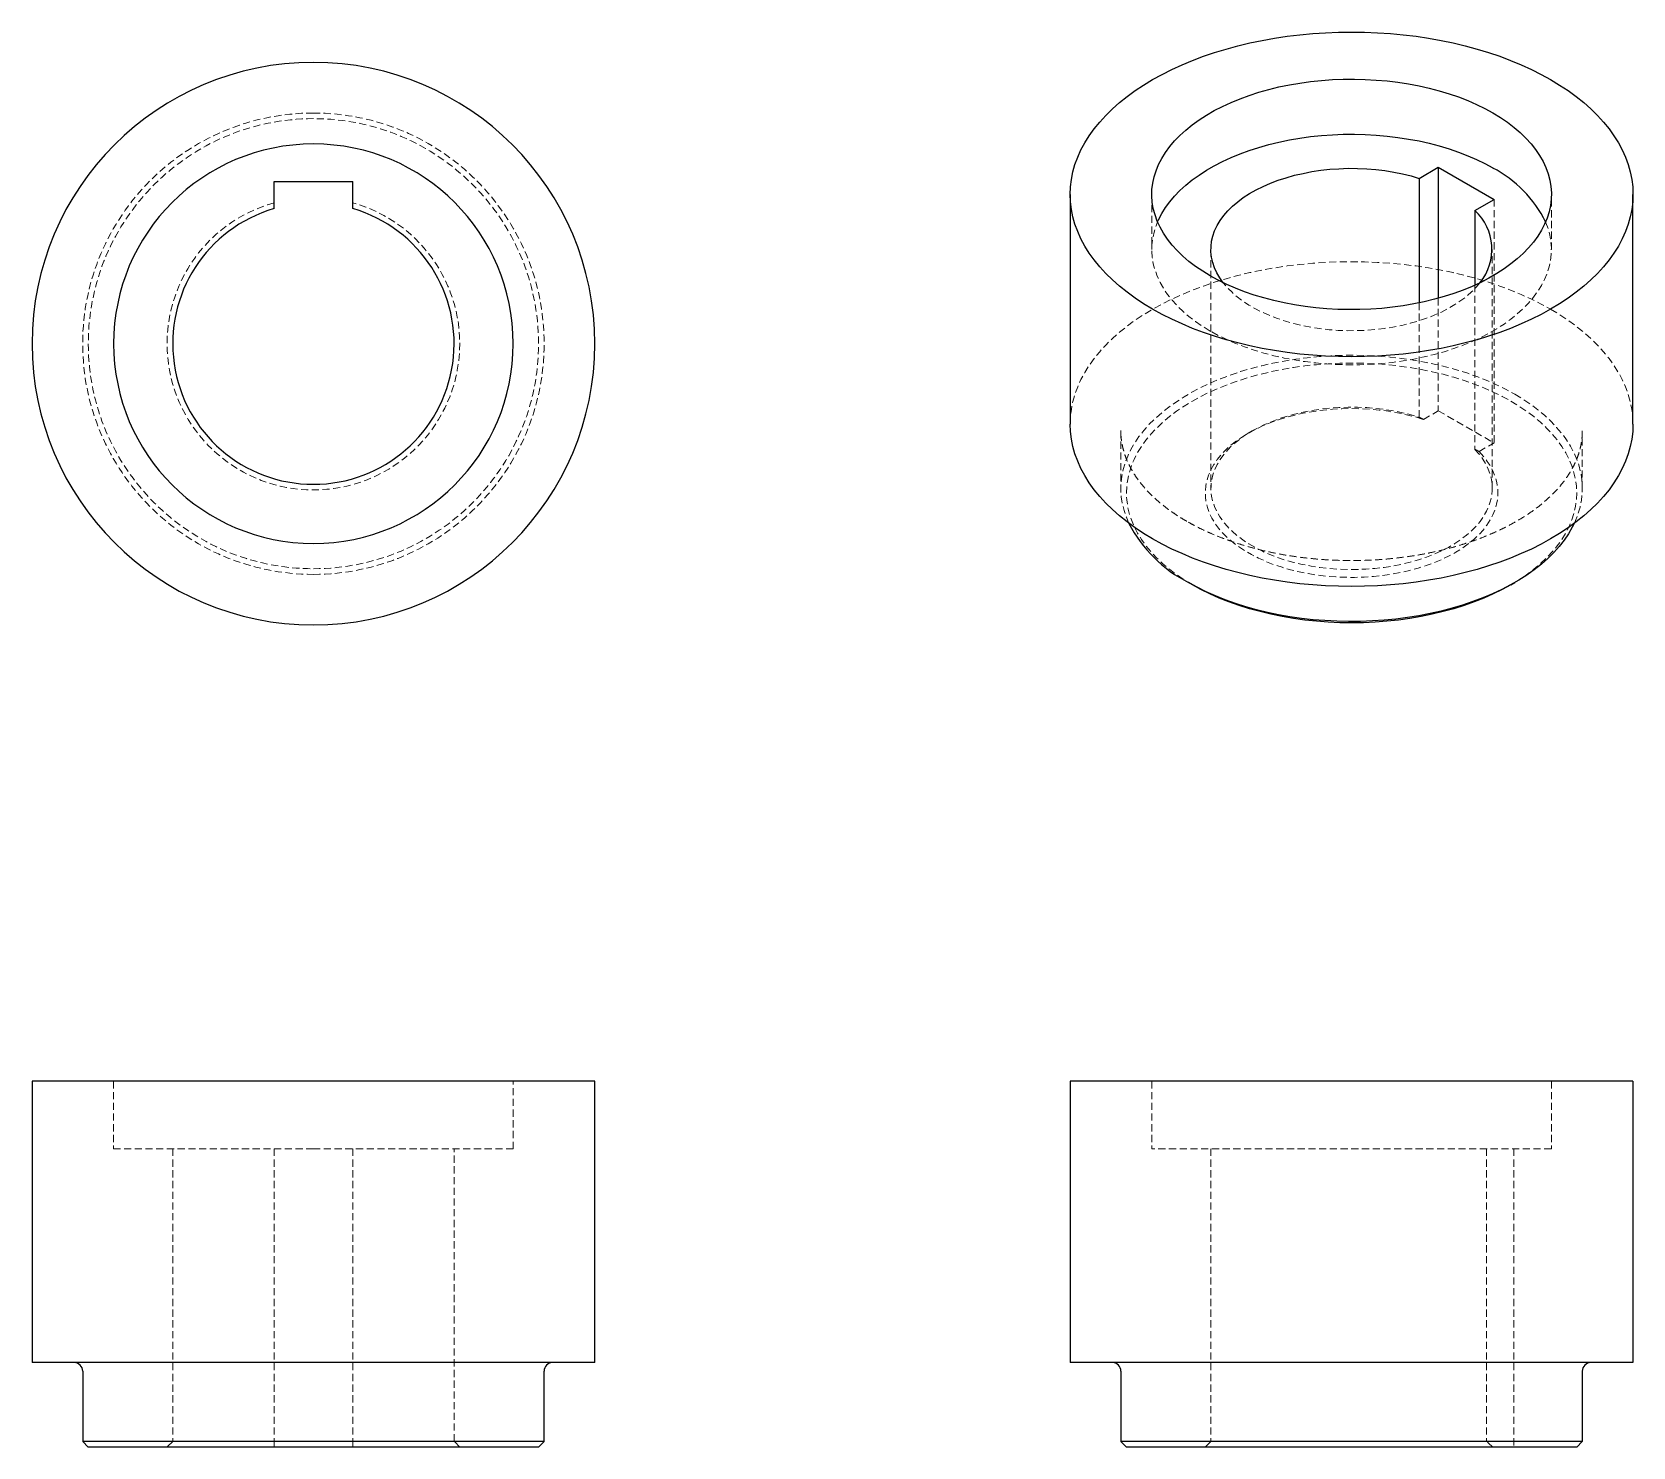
# Model space of a CAD drawing. Header units: millimetres. Extents: x 268 to 552, y 165 to 417.
import ezdxf

# ---------------------------------------------------------------- set-up
doc = ezdxf.new("R2010")
doc.units = ezdxf.units.MM
doc.linetypes.add('HIDDEN', pattern=[1.905, 1.27, -0.635])

msp = doc.modelspace()

# ---------------------------------------------------------------- linework, layer by layer
at = {"color": 7, "linetype": 'Continuous', "lineweight": 25}
for p, q in [((514.4, 390.77), (517.79, 392.73)), ((517.79, 392.73), (527.69, 387.02)), ((517.79, 392.73), (517.79, 369.46)), ((310.91, 390.18), (324.91, 390.18)), ((310.91, 385.38), (310.91, 390.18)), ((324.91, 385.38), (324.91, 390.18)), ((514.4, 390.77), (514.4, 368.63)), ((452.38, 387.92), (452.38, 347.09)), ((524.3, 385.06), (527.69, 387.02)), ((552.38, 347.09), (552.38, 387.92)), ((524.3, 385.06), (524.3, 371.8)), ((474.1, 318.51), (473.39, 318.92)), ((530.67, 318.52), (531.38, 318.93)), ((267.91, 230.26), (267.91, 180.26)), ((317.91, 230.26), (267.91, 230.26)), ((367.91, 230.26), (317.91, 230.26)), ((367.91, 180.26), (367.91, 230.26)), ((452.38, 230.26), (452.38, 180.26)), ((552.38, 230.26), (452.38, 230.26)), ((552.38, 230.26), (552.38, 180.26)), ((317.91, 180.26), (267.91, 180.26)), ((367.91, 180.26), (317.91, 180.26)), ((552.38, 180.26), (452.38, 180.26)), ((276.91, 178.76), (276.91, 166.26)), ((358.91, 166.26), (358.91, 178.76)), ((461.38, 178.76), (461.38, 166.26)), ((543.38, 178.76), (543.38, 166.26)), ((276.91, 166.26), (277.91, 165.26)), ((317.91, 166.26), (276.91, 166.26)), ((317.91, 165.26), (277.91, 165.26)), ((358.91, 166.26), (317.91, 166.26)), ((357.91, 165.26), (317.91, 165.26)), ((357.91, 165.26), (358.91, 166.26)), ((462.38, 165.26), (461.38, 166.26)), ((543.38, 166.26), (461.38, 166.26)), ((542.38, 165.26), (462.38, 165.26)), ((542.38, 165.26), (543.38, 166.26))]:
    msp.add_line(p, q, dxfattribs=at)
at = {"color": 7, "linetype": 'HIDDEN', "lineweight": 18}
for p, q in [((466.88, 387.92), (466.88, 378.12)), ((527.69, 387.02), (527.69, 343.74)), ((537.88, 378.12), (537.88, 387.92)), ((477.38, 378.12), (477.38, 335.66)), ((527.38, 335.66), (527.38, 378.12)), ((524.3, 371.8), (524.3, 342.6)), ((514.4, 368.63), (514.4, 348.31)), ((517.79, 369.46), (517.79, 349.46)), ((515.14, 347.92), (517.79, 349.46)), ((517.79, 349.46), (527.69, 343.74)), ((461.38, 345.87), (461.38, 345.95)), ((461.38, 345.87), (461.38, 335.66)), ((484.7, 345.86), (483.99, 345.45)), ((543.38, 345.87), (543.38, 345.78)), ((543.38, 335.66), (543.38, 345.87)), ((525.04, 342.21), (527.69, 343.74)), ((282.41, 230.26), (282.41, 218.26)), ((353.41, 218.26), (353.41, 230.26)), ((466.88, 230.26), (466.88, 218.26)), ((537.88, 230.26), (537.88, 218.26)), ((317.91, 218.26), (282.41, 218.26)), ((292.91, 218.26), (292.91, 166.26)), ((310.91, 218.26), (310.91, 166.26)), ((353.41, 218.26), (317.91, 218.26)), ((324.91, 218.26), (324.91, 166.26)), ((342.91, 166.26), (342.91, 218.26)), ((537.88, 218.26), (466.88, 218.26)), ((477.38, 218.26), (477.38, 166.26)), ((526.38, 218.26), (526.38, 166.26)), ((531.18, 218.26), (531.18, 165.26)), ((292.91, 166.26), (291.91, 165.26)), ((343.91, 165.26), (342.91, 166.26)), ((477.38, 166.26), (476.38, 165.26))]:
    msp.add_line(p, q, dxfattribs=at)
at = {"color": 7, "linetype": 'Continuous', "lineweight": 25, "flags": 128}
for points in [[(467.02, 367.51), (465.43, 368.47), (463.91, 369.48), (462.48, 370.52), (461.13, 371.61), (459.87, 372.72), (458.7, 373.87), (457.62, 375.05), (456.64, 376.26), (455.76, 377.49), (454.97, 378.74), (454.29, 380.02), (453.71, 381.31), (453.23, 382.61), (452.86, 383.93), (452.59, 385.25), (452.43, 386.58), (452.38, 387.92), (452.43, 389.25), (452.59, 390.58), (452.86, 391.91), (453.23, 393.22), (453.71, 394.53), (454.29, 395.82), (454.97, 397.09), (455.76, 398.34), (456.64, 399.58), (457.62, 400.78), (458.7, 401.96), (459.87, 403.11), (461.13, 404.23), (462.48, 405.31), (463.91, 406.36), (465.43, 407.36), (467.02, 408.33), (468.7, 409.25), (470.44, 410.12), (472.25, 410.95), (474.12, 411.73), (476.06, 412.46), (478.05, 413.13), (480.09, 413.76), (482.18, 414.32), (484.32, 414.83), (486.49, 415.29), (488.7, 415.68), (490.93, 416.02), (493.19, 416.29), (495.47, 416.51), (497.77, 416.66), (500.07, 416.75), (502.38, 416.78), (504.69, 416.75), (506.99, 416.66), (509.29, 416.51), (511.57, 416.29), (513.83, 416.02), (516.06, 415.68), (518.27, 415.29), (520.44, 414.83), (522.58, 414.32), (524.67, 413.76), (526.71, 413.13), (528.7, 412.46), (530.64, 411.73), (532.51, 410.95), (534.32, 410.12), (536.06, 409.25), (537.74, 408.33)], [(477.28, 373.43), (475.93, 374.25), (474.67, 375.11), (473.49, 376.01), (472.4, 376.95), (471.39, 377.92), (470.49, 378.92), (469.68, 379.94), (468.97, 381), (468.36, 382.07), (467.85, 383.16), (467.45, 384.27), (467.15, 385.38), (466.96, 386.51), (466.88, 387.64), (466.91, 388.76), (467.05, 389.89), (467.29, 391.01), (467.64, 392.12), (468.09, 393.22), (468.65, 394.3), (469.31, 395.37), (470.07, 396.41), (470.93, 397.42), (471.88, 398.41), (472.93, 399.36), (474.07, 400.28), (475.29, 401.16), (476.6, 402), (477.98, 402.8), (479.44, 403.56), (480.96, 404.26), (482.56, 404.92), (484.21, 405.52), (485.92, 406.07), (487.67, 406.57), (489.48, 407.01), (491.32, 407.39), (493.19, 407.71), (495.09, 407.98), (497.02, 408.18), (498.96, 408.32), (500.91, 408.39), (502.87, 408.41), (504.82, 408.36), (506.77, 408.25), (508.71, 408.08), (510.62, 407.85), (512.51, 407.56), (514.37, 407.21), (516.19, 406.8), (517.97, 406.33), (519.7, 405.81), (521.39, 405.23), (523.01, 404.6), (524.57, 403.92), (526.06, 403.19), (527.48, 402.41)], [(537.74, 408.33), (539.33, 407.36), (540.85, 406.36), (542.28, 405.31), (543.63, 404.23), (544.89, 403.11), (546.06, 401.96), (547.14, 400.78), (548.12, 399.58), (549, 398.34), (549.79, 397.09), (550.47, 395.82), (551.05, 394.53), (551.53, 393.22), (551.9, 391.91), (552.17, 390.58), (552.33, 389.25), (552.38, 387.92), (552.33, 386.58), (552.17, 385.25), (551.9, 383.93), (551.53, 382.61), (551.05, 381.31), (550.47, 380.02), (549.79, 378.74), (549, 377.49), (548.12, 376.26), (547.14, 375.05), (546.06, 373.87), (544.89, 372.72), (543.63, 371.61), (542.28, 370.52), (540.85, 369.48), (539.33, 368.47), (537.74, 367.51), (536.06, 366.59), (534.32, 365.71), (532.51, 364.88), (530.64, 364.1), (528.7, 363.38), (526.71, 362.7), (524.67, 362.08), (522.58, 361.51), (520.44, 361), (518.27, 360.55), (516.06, 360.16), (513.83, 359.82), (511.57, 359.54), (509.29, 359.33), (506.99, 359.18), (504.69, 359.08), (502.38, 359.05), (500.07, 359.08), (497.77, 359.18), (495.47, 359.33), (493.19, 359.54), (490.93, 359.82), (488.7, 360.16), (486.49, 360.55), (484.32, 361), (482.18, 361.51), (480.09, 362.08), (478.05, 362.7), (476.06, 363.38), (474.12, 364.1), (472.25, 364.88), (470.44, 365.71), (468.7, 366.59), (467.02, 367.51)], [(527.48, 402.41), (528.83, 401.59), (530.09, 400.73), (531.27, 399.83), (532.36, 398.89), (533.37, 397.92), (534.27, 396.92), (535.08, 395.89), (535.79, 394.84), (536.4, 393.77), (536.91, 392.67), (537.31, 391.57), (537.61, 390.45), (537.8, 389.33), (537.88, 388.2), (537.85, 387.07), (537.71, 385.94), (537.47, 384.82), (537.12, 383.71), (536.67, 382.61), (536.11, 381.53), (535.45, 380.47), (534.69, 379.43), (533.83, 378.41), (532.88, 377.43), (531.83, 376.47), (530.69, 375.55), (529.47, 374.67), (528.16, 373.83), (526.78, 373.03), (525.32, 372.28), (523.8, 371.57), (522.2, 370.92), (520.55, 370.31), (518.84, 369.76), (517.09, 369.27), (515.28, 368.83), (513.44, 368.44), (511.57, 368.12), (509.67, 367.86), (507.74, 367.66), (505.8, 367.52), (503.85, 367.44), (501.89, 367.43), (499.94, 367.47), (497.99, 367.58), (496.05, 367.75), (494.14, 367.98), (492.25, 368.28), (490.39, 368.63), (488.57, 369.04), (486.79, 369.51), (485.06, 370.03), (483.37, 370.61), (481.75, 371.24), (480.19, 371.92), (478.7, 372.65), (477.28, 373.43)], [(467.91, 383.02), (468.09, 383.42), (468.65, 384.51), (469.31, 385.57), (470.07, 386.61), (470.93, 387.62), (471.88, 388.61), (472.93, 389.56), (474.07, 390.48), (475.29, 391.36), (476.6, 392.21), (477.98, 393), (479.44, 393.76), (480.96, 394.46), (482.56, 395.12), (484.21, 395.72), (485.92, 396.28), (487.67, 396.77), (489.48, 397.21), (491.32, 397.59), (493.19, 397.91), (495.09, 398.18), (497.02, 398.38), (498.96, 398.52), (500.91, 398.6), (502.87, 398.61), (504.82, 398.56), (506.77, 398.46), (508.71, 398.28), (510.62, 398.05), (512.51, 397.76), (514.37, 397.41), (516.19, 397), (517.97, 396.53), (519.7, 396.01), (521.39, 395.43), (523.01, 394.8), (524.57, 394.12), (526.06, 393.39), (527.48, 392.61)], [(479.57, 372.22), (478.97, 373.06), (478.44, 373.96), (478.02, 374.87), (477.7, 375.8), (477.49, 376.74), (477.39, 377.69), (477.4, 378.64), (477.51, 379.58), (477.73, 380.52), (478.05, 381.45), (478.49, 382.36), (479.02, 383.26), (479.66, 384.14), (480.39, 384.98), (481.22, 385.8), (482.14, 386.59), (483.14, 387.34), (484.23, 388.05), (485.4, 388.71), (486.64, 389.33), (487.95, 389.9), (489.32, 390.43), (490.75, 390.89), (492.23, 391.31), (493.75, 391.66), (495.31, 391.96), (496.9, 392.2), (498.51, 392.38), (500.14, 392.49), (501.78, 392.55), (503.42, 392.54), (505.06, 392.47), (506.69, 392.34), (508.29, 392.14), (509.88, 391.89), (511.43, 391.57), (512.94, 391.2), (514.4, 390.77)], [(467.02, 326.68), (465.43, 327.64), (463.91, 328.65), (462.48, 329.7), (461.13, 330.78), (459.87, 331.9), (458.7, 333.04), (457.62, 334.22), (456.64, 335.43), (455.76, 336.66), (454.97, 337.92), (454.29, 339.19), (453.71, 340.48), (453.23, 341.79), (452.86, 343.1), (452.59, 344.43), (452.43, 345.76), (452.38, 347.09)], [(552.38, 347.09), (552.33, 345.76), (552.17, 344.43), (551.9, 343.1), (551.53, 341.79), (551.05, 340.48), (550.47, 339.19), (549.79, 337.92), (549, 336.66), (548.12, 335.43), (547.14, 334.22), (546.06, 333.04), (544.89, 331.9), (543.63, 330.78), (542.28, 329.7), (540.85, 328.65), (539.33, 327.64), (537.74, 326.68), (536.06, 325.76), (534.32, 324.88), (532.51, 324.06), (530.64, 323.28), (528.7, 322.55), (526.71, 321.87), (524.67, 321.25), (522.58, 320.69), (520.44, 320.18), (518.27, 319.72), (516.06, 319.33), (513.83, 318.99), (511.57, 318.72), (509.29, 318.5), (506.99, 318.35), (504.69, 318.26), (502.38, 318.23), (500.07, 318.26), (497.77, 318.35), (495.47, 318.5), (493.19, 318.72), (490.93, 318.99), (488.7, 319.33), (486.49, 319.72), (484.32, 320.18), (482.18, 320.69), (480.09, 321.25), (478.05, 321.87), (476.06, 322.55), (474.12, 323.28), (472.25, 324.06), (470.44, 324.88), (468.7, 325.76), (467.02, 326.68)], [(541.94, 329.44), (541.6, 328.75), (540.93, 327.6), (540.16, 326.46), (539.29, 325.35), (538.32, 324.27), (537.26, 323.21), (536.1, 322.19), (534.85, 321.21), (533.52, 320.26), (532.11, 319.36), (530.62, 318.5), (529.05, 317.68), (527.41, 316.91), (525.7, 316.19), (523.94, 315.53), (522.11, 314.91), (520.24, 314.35), (518.31, 313.85), (516.35, 313.41), (514.34, 313.02), (512.31, 312.69), (510.25, 312.43), (508.17, 312.23), (506.07, 312.09), (503.96, 312.01), (501.85, 311.99), (499.74, 312.04), (497.64, 312.15), (495.55, 312.32), (493.48, 312.55), (491.43, 312.85), (489.41, 313.21), (487.42, 313.62), (485.48, 314.09), (483.58, 314.63), (481.73, 315.21), (479.93, 315.85), (478.2, 316.55), (476.52, 317.29), (474.92, 318.08), (473.39, 318.92)], [(530.67, 318.52), (530.66, 318.51), (529.15, 317.68), (527.55, 316.9), (525.89, 316.16), (524.17, 315.48), (522.38, 314.84), (520.54, 314.27), (518.65, 313.75), (516.71, 313.28), (514.74, 312.88), (512.73, 312.54), (510.7, 312.26), (508.64, 312.04), (506.56, 311.88), (504.47, 311.78), (502.38, 311.75), (500.29, 311.78), (498.2, 311.88), (496.12, 312.04), (494.06, 312.26), (492.03, 312.54), (490.02, 312.88), (488.05, 313.28), (486.11, 313.75), (484.22, 314.27), (482.38, 314.84), (480.59, 315.48), (478.87, 316.16), (477.21, 316.9), (475.61, 317.68), (474.1, 318.51)]]:
    msp.add_lwpolyline(points, dxfattribs=at)
at = {"color": 7, "linetype": 'HIDDEN', "lineweight": 18, "flags": 128}
for points in [[(477.28, 363.63), (475.93, 364.45), (474.67, 365.31), (473.49, 366.21), (472.4, 367.15), (471.39, 368.12), (470.49, 369.12), (469.68, 370.15), (468.97, 371.2), (468.36, 372.27), (467.85, 373.36), (467.45, 374.47), (467.15, 375.58), (466.96, 376.71), (466.88, 377.84), (466.91, 378.97), (467.05, 380.09), (467.29, 381.21), (467.64, 382.32), (467.91, 383.02)], [(536.85, 383.02), (536.91, 382.88), (537.31, 381.77), (537.61, 380.65), (537.8, 379.53), (537.88, 378.4), (537.85, 377.27), (537.71, 376.15), (537.47, 375.02), (537.12, 373.91), (536.67, 372.81), (536.11, 371.73), (535.45, 370.67), (534.69, 369.63), (533.83, 368.61), (532.88, 367.63), (531.83, 366.67), (530.69, 365.76), (529.47, 364.87), (528.16, 364.03), (526.78, 363.23), (525.32, 362.48), (523.8, 361.77), (522.2, 361.12), (520.55, 360.51), (518.84, 359.96), (517.09, 359.47), (515.28, 359.03), (513.44, 358.65), (511.57, 358.32), (509.67, 358.06), (507.74, 357.86), (505.8, 357.72), (503.85, 357.64), (501.89, 357.63), (499.94, 357.67), (497.99, 357.78), (496.05, 357.95), (494.14, 358.19), (492.25, 358.48), (490.39, 358.83), (488.57, 359.24), (486.79, 359.71), (485.06, 360.23), (483.37, 360.81), (481.75, 361.44), (480.19, 362.12), (478.7, 362.85), (477.28, 363.63)], [(452.38, 347.09), (452.43, 348.42), (452.59, 349.75), (452.86, 351.08), (453.23, 352.39), (453.71, 353.7), (454.29, 354.99), (454.97, 356.26), (455.76, 357.52), (456.64, 358.75), (457.62, 359.96), (458.7, 361.14), (459.87, 362.29), (461.13, 363.4), (462.48, 364.49), (463.91, 365.53), (465.43, 366.54), (467.02, 367.5), (468.7, 368.42), (470.44, 369.3), (472.25, 370.12), (474.12, 370.9), (476.06, 371.63), (478.05, 372.31), (480.09, 372.93), (482.18, 373.5), (484.32, 374.01), (486.49, 374.46), (488.7, 374.85), (490.93, 375.19), (493.19, 375.46), (495.47, 375.68), (497.77, 375.83), (500.07, 375.92), (502.38, 375.95), (504.69, 375.92), (506.99, 375.83), (509.29, 375.68), (511.57, 375.46), (513.83, 375.19), (516.06, 374.85), (518.27, 374.46), (520.44, 374.01), (522.58, 373.5), (524.67, 372.93), (526.71, 372.31), (528.7, 371.63), (530.64, 370.9), (532.51, 370.12), (534.32, 369.3), (536.06, 368.42), (537.74, 367.5)], [(525.19, 372.22), (524.51, 371.41), (523.7, 370.58), (522.8, 369.79), (521.8, 369.03), (520.73, 368.32), (519.58, 367.64), (518.35, 367.01), (517.05, 366.43), (515.69, 365.9), (514.27, 365.42), (512.8, 365), (511.29, 364.63), (509.73, 364.33), (508.15, 364.08), (506.54, 363.89), (504.91, 363.76), (503.28, 363.7), (501.63, 363.69), (499.99, 363.75), (498.37, 363.87), (496.75, 364.06), (495.17, 364.3), (493.61, 364.6), (492.09, 364.97), (490.62, 365.38), (489.2, 365.86), (487.83, 366.38), (486.53, 366.96), (485.29, 367.58), (484.13, 368.25), (483.05, 368.97), (482.05, 369.72), (481.14, 370.51), (480.32, 371.33), (479.59, 372.18), (479.57, 372.22)], [(537.74, 367.5), (539.33, 366.54), (540.85, 365.53), (542.28, 364.49), (543.63, 363.4), (544.89, 362.29), (546.06, 361.14), (547.14, 359.96), (548.12, 358.75), (549, 357.52), (549.79, 356.26), (550.47, 354.99), (551.05, 353.7), (551.53, 352.39), (551.9, 351.08), (552.17, 349.75), (552.33, 348.42), (552.38, 347.09)], [(462.82, 329.44), (462.36, 330.52), (461.95, 331.72), (461.65, 332.92), (461.46, 334.14), (461.38, 335.35), (461.41, 336.57), (461.55, 337.79), (461.79, 339), (462.14, 340.2), (462.6, 341.39), (463.16, 342.57), (463.83, 343.72), (464.6, 344.86), (465.47, 345.97), (466.44, 347.05), (467.5, 348.1), (468.66, 349.12), (469.91, 350.11), (471.24, 351.05), (472.65, 351.96), (474.14, 352.82), (475.71, 353.64), (477.35, 354.41), (479.06, 355.12), (480.82, 355.79), (482.65, 356.41), (484.52, 356.96), (486.45, 357.47), (488.41, 357.91), (490.42, 358.3), (492.45, 358.62), (494.51, 358.89), (496.59, 359.09), (498.69, 359.23), (500.8, 359.31), (502.91, 359.33), (505.02, 359.28), (507.12, 359.17), (509.21, 359), (511.28, 358.76), (513.33, 358.47), (515.35, 358.11), (517.34, 357.7), (519.28, 357.22), (521.18, 356.69), (523.03, 356.11), (524.83, 355.46), (526.56, 354.77), (528.24, 354.03), (529.84, 353.23), (531.37, 352.4)], [(474.1, 318.51), (472.65, 319.39), (471.29, 320.31), (470.02, 321.27), (468.83, 322.27), (467.74, 323.3), (466.74, 324.36), (465.84, 325.45), (465.04, 326.57), (464.34, 327.71), (463.74, 328.87), (463.25, 330.04), (462.87, 331.23), (462.6, 332.43), (462.43, 333.63), (462.38, 334.84), (462.43, 336.05), (462.6, 337.26), (462.87, 338.45), (463.25, 339.64), (463.74, 340.82), (464.34, 341.98), (465.04, 343.12), (465.84, 344.23), (466.74, 345.33), (467.74, 346.39), (468.83, 347.42), (470.02, 348.42), (471.29, 349.37), (472.65, 350.29), (474.1, 351.17), (475.61, 352), (477.21, 352.79), (478.87, 353.52), (480.59, 354.21), (482.38, 354.84), (484.22, 355.42), (486.11, 355.94), (488.05, 356.4), (490.02, 356.8), (492.03, 357.15), (494.06, 357.43), (496.12, 357.65), (498.2, 357.81), (500.29, 357.9), (502.38, 357.93), (504.47, 357.9), (506.56, 357.81), (508.64, 357.65), (510.7, 357.43), (512.73, 357.15), (514.74, 356.8), (516.71, 356.4), (518.65, 355.94), (520.54, 355.42), (522.38, 354.84), (524.17, 354.21), (525.89, 353.52), (527.55, 352.79), (529.15, 352), (530.66, 351.17)], [(524.3, 342.6), (525.04, 341.75), (525.69, 340.88), (526.23, 339.99), (526.67, 339.07), (527.01, 338.15), (527.24, 337.21), (527.36, 336.26), (527.37, 335.31), (527.28, 334.37), (527.08, 333.43), (526.77, 332.49), (526.36, 331.58), (525.84, 330.68), (525.23, 329.8), (524.51, 328.95), (523.7, 328.12), (522.8, 327.33), (521.8, 326.57), (520.73, 325.86), (519.58, 325.18), (518.35, 324.55), (517.05, 323.97), (515.69, 323.44), (514.27, 322.96), (512.8, 322.54), (511.29, 322.17), (509.73, 321.87), (508.15, 321.62), (506.54, 321.43), (504.91, 321.3), (503.28, 321.24), (501.63, 321.23), (499.99, 321.29), (498.37, 321.41), (496.75, 321.6), (495.17, 321.84), (493.61, 322.14), (492.09, 322.51), (490.62, 322.92), (489.2, 323.4), (487.83, 323.92), (486.53, 324.5), (485.29, 325.12), (484.13, 325.79), (483.05, 326.51), (482.05, 327.26), (481.14, 328.05), (480.32, 328.87), (479.59, 329.72), (478.97, 330.6), (478.44, 331.5), (478.02, 332.41), (477.7, 333.34), (477.49, 334.28), (477.39, 335.23), (477.4, 336.18), (477.51, 337.12), (477.73, 338.06), (478.05, 338.99), (478.49, 339.9), (479.02, 340.8), (479.66, 341.68), (480.39, 342.52), (481.22, 343.34), (482.14, 344.13), (483.14, 344.88), (484.23, 345.59), (485.4, 346.25), (486.64, 346.87), (487.95, 347.44), (489.32, 347.97), (490.75, 348.43), (492.23, 348.85), (493.75, 349.2), (495.31, 349.5), (496.9, 349.74), (498.51, 349.92), (500.14, 350.03), (501.78, 350.09), (503.42, 350.08), (505.06, 350.01), (506.69, 349.88), (508.29, 349.68), (509.88, 349.43), (511.43, 349.11), (512.94, 348.74), (514.4, 348.31)], [(530.66, 351.17), (532.11, 350.29), (533.47, 349.37), (534.74, 348.42), (535.93, 347.42), (537.02, 346.39), (538.02, 345.33), (538.92, 344.23), (539.72, 343.12), (540.42, 341.98), (541.02, 340.82), (541.51, 339.64), (541.89, 338.45), (542.16, 337.26), (542.33, 336.05), (542.38, 334.84), (542.33, 333.63), (542.16, 332.43), (541.89, 331.23), (541.51, 330.04), (541.02, 328.87), (540.42, 327.71), (539.72, 326.57), (538.92, 325.45), (538.02, 324.36), (537.02, 323.3), (535.93, 322.27), (534.74, 321.27), (533.47, 320.31), (532.11, 319.39), (530.67, 318.52)], [(531.37, 352.4), (532.83, 351.51), (534.2, 350.59), (535.49, 349.62), (536.69, 348.62), (537.8, 347.58), (538.81, 346.51), (539.73, 345.42), (540.56, 344.29), (541.27, 343.15), (541.89, 341.98), (542.4, 340.8), (542.81, 339.6), (543.11, 338.4), (543.3, 337.18), (543.38, 335.96), (543.35, 334.74), (543.21, 333.53), (542.97, 332.32), (542.62, 331.12), (542.16, 329.93), (541.94, 329.44)], [(525.04, 342.21), (525.81, 341.35), (526.49, 340.46), (527.07, 339.56), (527.54, 338.63), (527.91, 337.68), (528.17, 336.73), (528.33, 335.76), (528.38, 334.8), (528.32, 333.83), (528.15, 332.87), (527.88, 331.91), (527.5, 330.97), (527.02, 330.05), (526.43, 329.14), (525.74, 328.26), (524.96, 327.4), (524.08, 326.58), (523.11, 325.79), (522.06, 325.03), (520.93, 324.32), (519.71, 323.65), (518.43, 323.03), (517.08, 322.46), (515.66, 321.94), (514.2, 321.47), (512.68, 321.06), (511.12, 320.71), (509.52, 320.41), (507.9, 320.18), (506.25, 320), (504.59, 319.89), (502.91, 319.84), (501.24, 319.85), (499.57, 319.92), (497.91, 320.06), (496.27, 320.25), (494.65, 320.51), (493.07, 320.83), (491.52, 321.2), (490.02, 321.64), (488.57, 322.12), (487.18, 322.66), (485.86, 323.25), (484.6, 323.89), (483.41, 324.58), (482.31, 325.3), (481.28, 326.07), (480.35, 326.87), (479.5, 327.71), (478.76, 328.57), (478.11, 329.47), (477.56, 330.38), (477.11, 331.31), (476.77, 332.26), (476.53, 333.22), (476.41, 334.18), (476.39, 335.15), (476.47, 336.12), (476.67, 337.08), (476.97, 338.03), (477.38, 338.97), (477.89, 339.89), (478.51, 340.79), (479.22, 341.66), (480.03, 342.51), (480.93, 343.33), (481.92, 344.11), (483, 344.85), (484.16, 345.55), (485.39, 346.2), (486.69, 346.81), (488.06, 347.37), (489.49, 347.88), (490.97, 348.33), (492.5, 348.73), (494.07, 349.06), (495.67, 349.34), (497.31, 349.56), (498.96, 349.72), (500.63, 349.82), (502.3, 349.85), (503.98, 349.82), (505.65, 349.73), (507.3, 349.58), (508.94, 349.37), (510.54, 349.09), (512.12, 348.76), (513.65, 348.37), (515.14, 347.92)]]:
    msp.add_lwpolyline(points, dxfattribs=at)
at = {"color": 7, "linetype": 'Continuous', "lineweight": 25}
for centre, radius, start, end in [((317.91, 361.38), 50, 90, 270), ((317.91, 361.38), 50, 270, 90), ((317.91, 361.38), 35.5, 90, 270), ((317.91, 361.38), 35.5, 270, 90), ((517.63, 373.61), 21.4, 26.0672, 62.5813), ((317.91, 361.38), 25, 106.2602, 73.7398), ((517.97, 378.17), 9.36, 320.5058, 47.4434), ((484.64, 340.79), 24.59, 207.5023, 242.7825), ((275.41, 178.76), 1.5, 0, 90), ((360.41, 178.76), 1.5, 90, 180), ((459.88, 178.76), 1.5, 0, 90), ((544.88, 178.76), 1.5, 90, 180)]:
    msp.add_arc(centre, radius, start, end, dxfattribs=at)
at = {"color": 7, "linetype": 'HIDDEN', "lineweight": 18}
for radius, start, end in [(41, 90, 270), (40, 90, 270), (41, 270, 90), (40, 270, 90), (26, 105.6185, 74.3815)]:
    msp.add_arc((317.91, 361.38), radius, start, end, dxfattribs=at)
for points in [[(515.14, 347.92), (514.89, 348.05), (514.65, 348.18), (514.4, 348.31)], [(525.04, 342.21), (524.79, 342.34), (524.55, 342.47), (524.3, 342.6)], [(310.91, 165.26), (310.91, 165.6), (310.91, 165.93), (310.91, 166.26)], [(324.91, 165.26), (324.91, 165.6), (324.91, 165.93), (324.91, 166.26)], [(527.42, 165.26), (527.07, 165.6), (526.73, 165.93), (526.38, 166.26)]]:
    msp.add_open_spline(points, degree=3, dxfattribs=at)
for points, knots in [([(473.08, 329.82), (472.84, 329.96), (472.14, 330.36), (471.05, 331.06), (469.82, 331.93), (468.66, 332.82), (467.58, 333.74), (466.59, 334.69), (465.67, 335.66), (464.84, 336.65), (464.1, 337.66), (463.44, 338.69), (462.88, 339.73), (462.4, 340.78), (462.01, 341.85), (461.71, 342.93), (461.5, 344.01), (461.39, 345.02), (461.39, 345.67), (461.39, 345.95)], [0, 0, 0, 0, 0.03184, 0.092495, 0.153135, 0.213773, 0.274421, 0.335098, 0.395831, 0.456652, 0.517603, 0.578728, 0.64008, 0.701711, 0.763669, 0.825986, 0.888666, 0.951677, 1, 1, 1, 1]), ([(543.37, 345.79), (543.37, 345.7), (543.38, 345.24), (543.31, 344.42), (543.14, 343.33), (542.87, 342.23), (542.51, 341.15), (542.05, 340.08), (541.51, 339.02), (540.87, 337.98), (540.15, 336.95), (539.34, 335.95), (538.45, 334.97), (537.47, 334.01), (536.41, 333.08), (535.28, 332.17), (534.06, 331.3), (532.78, 330.46), (531.42, 329.65), (529.99, 328.88), (528.5, 328.15), (526.95, 327.46), (525.34, 326.81), (523.67, 326.21), (521.96, 325.65), (520.19, 325.13), (518.39, 324.67), (516.55, 324.26), (514.67, 323.89), (512.76, 323.58), (510.83, 323.32), (508.88, 323.12), (506.92, 322.96), (504.94, 322.87), (502.96, 322.82), (500.97, 322.84), (498.99, 322.9), (497.02, 323.02), (495.06, 323.2), (493.11, 323.42), (491.19, 323.71), (489.3, 324.04), (487.43, 324.42), (485.61, 324.86), (483.82, 325.34), (482.07, 325.88), (480.38, 326.46), (478.74, 327.08), (477.15, 327.75), (475.62, 328.46), (474.26, 329.15), (473.44, 329.61), (473.08, 329.82)], [0, 0, 0, 0, 0.0049825, 0.0261254, 0.0472513, 0.0683122, 0.089275, 0.1101219, 0.1308495, 0.1514653, 0.1719835, 0.1924209, 0.2127948, 0.2331211, 0.2534135, 0.2736836, 0.2939403, 0.3141909, 0.33444, 0.354691, 0.3749468, 0.3952094, 0.4154802, 0.4357597, 0.4560482, 0.4763454, 0.4966511, 0.5169646, 0.5372852, 0.5576121, 0.5779445, 0.5982815, 0.6186221, 0.6389654, 0.6593105, 0.6796563, 0.7000019, 0.720346, 0.7406876, 0.7610259, 0.7813597, 0.8016882, 0.8220104, 0.8423255, 0.8626324, 0.8829305, 0.9032191, 0.9234975, 0.9437655, 0.9640231, 0.9842705, 1, 1, 1, 1])]:
    msp.add_open_spline(points, degree=3, knots=knots, dxfattribs=at)

doc.saveas('drawing.dxf')
